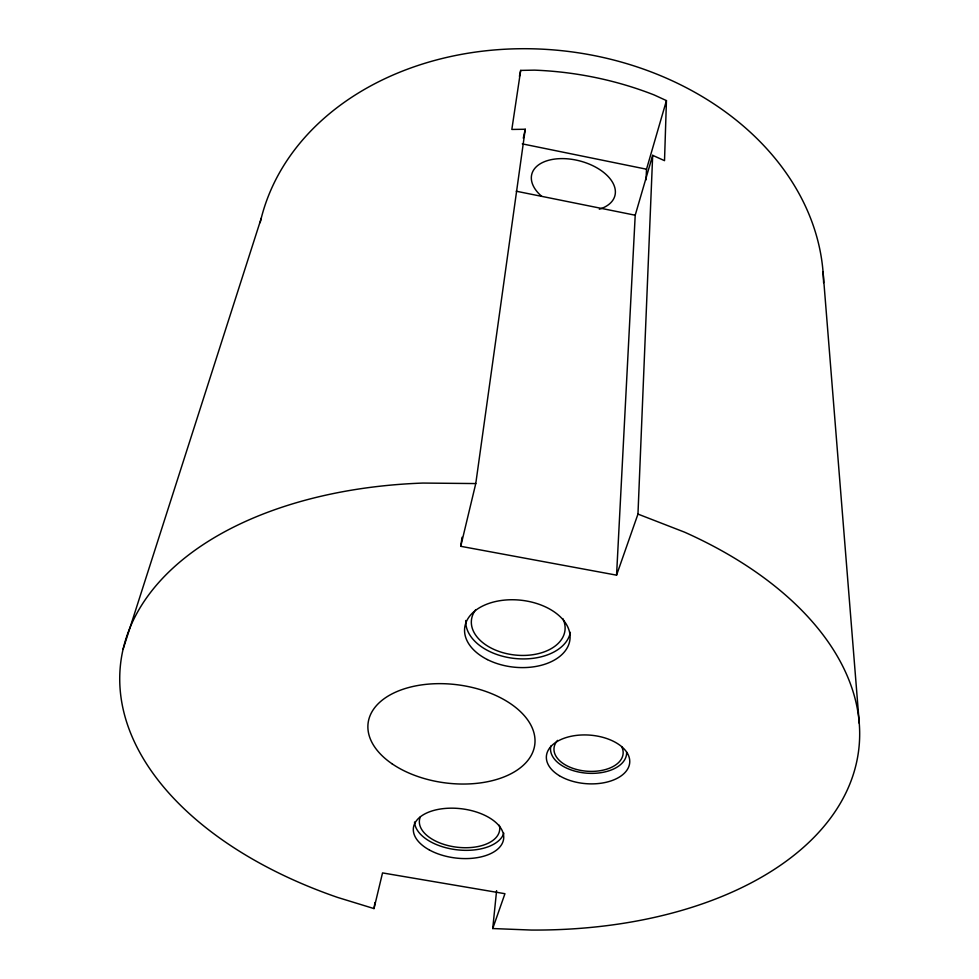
<?xml version="1.0" encoding="UTF-8"?>
<svg xmlns="http://www.w3.org/2000/svg" width="979" height="979" viewBox="0 0 979 979"><rect width="100%" height="100%" fill="white"/><g stroke="black" fill="none" stroke-linecap="round" stroke-linejoin="round"><path stroke-width="1.47" d="M519.421 76.362L520.693 70.402L534.558 70.145A288.976 224.889 6.6 0 1 654.217 94.975L666.442 100.604L664.521 160.666L652.675 155.331L635.212 215.221L616.562 575.162L460.742 546.306L462.039 537.251M616.562 575.162L637.965 514.085L652.675 155.331M646.03 179.867L646.519 169.208L666.442 100.604M637.965 514.085L684.602 532.184A371.567 221.034 6.6 0 1 850.665 781.927A371.567 221.034 6.6 0 1 531.218 930.05L492.731 928.545L496.598 890.657M460.742 546.306L475.77 483.565L525.258 129.252L511.833 129.448L520.693 70.402M475.77 483.565L422.94 483.063A371.567 221.034 6.6 0 0 122.424 652.283A371.567 221.034 6.6 0 0 337.767 897.474L373.99 908.585L374.945 902.552M523.288 138.186L525.258 129.252M373.99 908.585L382.532 872.913L504.944 893.705L492.731 928.545M123.097 649.236L261.246 218.231M516.227 191.211L635.212 215.221M522.284 143.864L646.519 169.208M823.058 272.027L859.256 723.285M260.181 222.649A284.595 224.264 6.6 0 1 562.289 50.737A284.595 224.264 6.6 0 1 823.596 282.698M499.302 825.236A40.408 22.187 6.9 0 1 457.952 847.324A40.408 22.187 6.9 0 1 420.383 816.841M562.852 618.655A47.041 30.08 6.1 0 1 515.321 655.061A47.041 30.08 6.1 0 1 475.708 609.709M621.653 746.647A34.669 20.326 4.3 0 1 585.675 771.109A34.669 20.326 4.3 0 1 557.577 740.369M541.62 196.253A42.929 24.842 14.4 0 1 546.319 160.984A42.929 24.842 14.4 0 1 605.977 174.384A42.929 24.842 14.4 0 1 599.319 209.212M503.867 833.215A45.254 24.854 6.9 0 1 456.238 849.711A45.254 24.854 6.9 0 1 414.545 822.017M570.365 632.361A52.695 33.702 6.1 0 1 514.122 658.402A52.695 33.702 6.1 0 1 465.759 620.502M626.621 752.153A38.132 22.358 4.3 0 1 586.47 773.153A38.132 22.358 4.3 0 1 550.859 745.998M391.894 763.681A84.023 49.427 7.4 0 0 532.001 753.879A84.023 49.427 7.4 0 0 430.466 683.966A84.023 49.427 7.4 0 0 391.894 763.681M429.377 849.968A45.438 24.793 6.9 0 0 503.022 841.548A45.438 24.793 6.9 0 0 443.169 808.642A45.438 24.793 6.9 0 0 429.377 849.968M487.346 659.565A52.952 33.653 6.1 0 0 569.925 639.715A52.952 33.653 6.1 0 0 494.713 601.73A52.952 33.653 6.1 0 0 487.346 659.565M559.315 775.662A41.791 24.353 4.3 0 0 628.604 767.12A41.791 24.353 4.3 0 0 576.239 735.425A41.791 24.353 4.3 0 0 559.315 775.662"/></g></svg>
